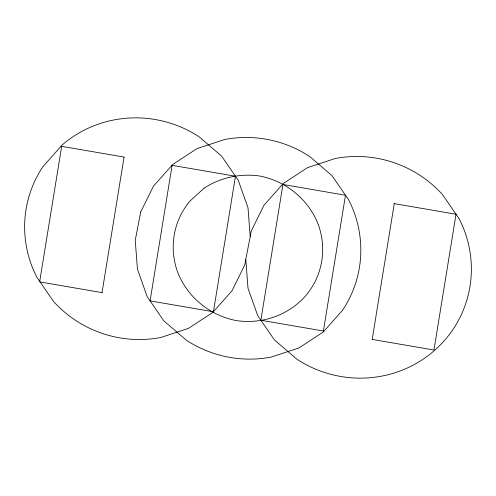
<?xml version="1.0" encoding="UTF-8"?>
<svg xmlns="http://www.w3.org/2000/svg" width="496" height="496" viewBox="0 0 496 496"><rect width="100%" height="100%" fill="white"/><g stroke="black" fill="none" stroke-linecap="round" stroke-linejoin="round"><path stroke-width="0.74" d="M39.723 281.399L61.678 146.339M102.04 292.553L124.062 157.071M372.198 339.407L394.258 203.726M456.035 214.253L433.963 350.027L372.099 339.388M245.799 259.532L244.757 264.938L231.992 290.811L212.784 312.449L188.455 328.377L160.648 337.516A113.212 110.484 20.6 0 1 53.394 301.27L36.778 277.115A113.212 110.484 20.6 0 1 43.022 166.569L62.223 144.931A113.212 110.484 20.6 0 1 199.268 136.908L221.619 156.116L238.235 180.265L247.988 207.719L250.213 236.598L245.787 259.402L248.012 288.281L257.765 315.735L274.381 339.884L296.732 359.092A113.212 110.484 20.6 0 0 433.777 351.069A113.212 110.484 20.6 0 0 459.222 218.885L442.606 194.73A113.212 110.484 20.6 0 0 335.352 158.484L307.545 167.623L283.216 183.551L264.008 205.189L251.243 231.062L250.201 236.468M61.008 146.221L124.167 157.089M394.004 203.583L456.549 214.34M40.114 281.964L102.033 292.615M323.181 330.968L323.826 331.371M172.112 165.335L150.083 300.88L213.429 311.779L235.464 176.235L172.112 165.335M282.943 184.481L260.871 320.255L323.417 331.012L345.489 195.238L282.943 184.481M140.69 212.046L135.234 240.386L137.46 269.266L147.213 296.72L163.835 320.869L186.186 340.076A113.212 110.484 20.6 0 0 271.083 357.114L298.89 347.981L323.225 332.047L342.426 310.409A113.212 110.484 20.6 0 0 348.669 199.863L332.053 175.714L309.702 156.513A113.212 110.484 20.6 0 0 224.806 139.469L196.999 148.602L172.664 164.536L153.456 186.174L140.69 212.046M204.061 188.213L189.9 201.159A74.958 73.154 20.6 0 0 178.151 273.432C188.213 297.879 210.285 315.58 236.195 320.565C262.248 324.477 288.567 315.307 305.989 295.424A74.958 73.154 20.6 0 0 317.738 223.15C307.675 198.704 285.597 181.003 259.693 176.018C240.275 173.247 220.503 177.469 204.061 188.213"/></g></svg>
